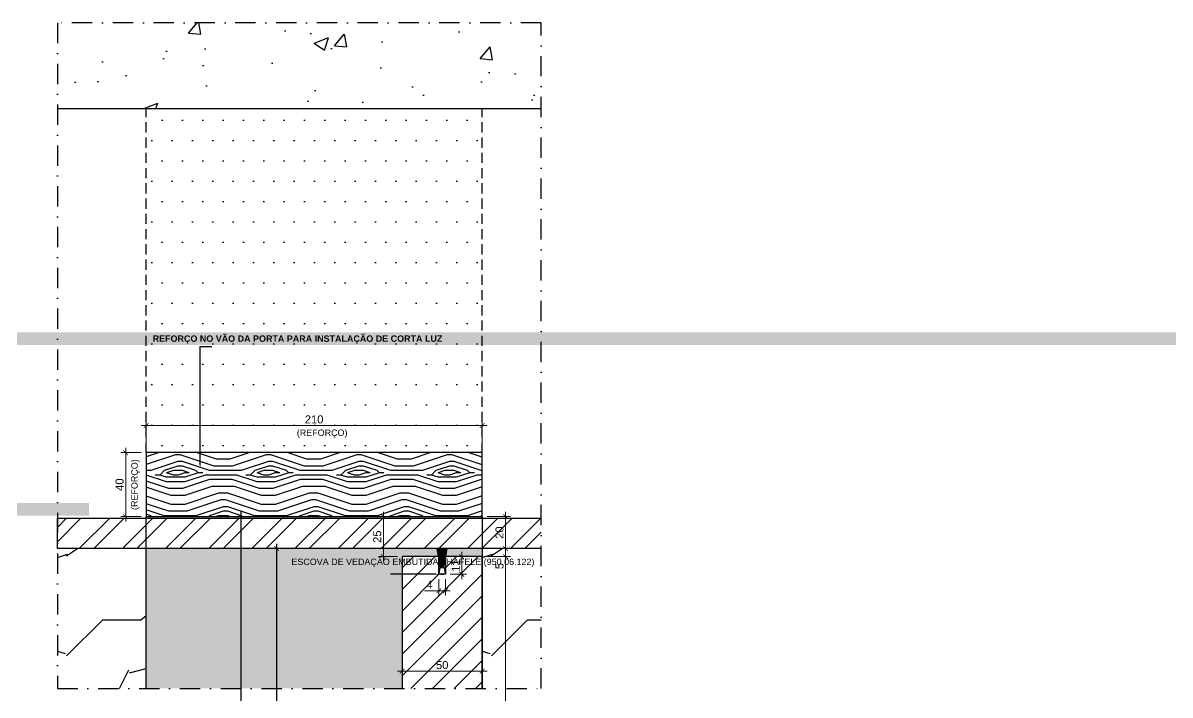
# Model space of a CAD drawing. Header units: millimetres. Extents: x -63251 to 507826, y 5339 to 217512.
# Drawn here: x 81992 to 82709, y 89502 to 89922 of the extents above; entities that cross this region are included whole.
import ezdxf
from ezdxf import colors
from ezdxf.entities.mleader import LeaderData, LeaderLine
from ezdxf.math import Vec2, Vec3

# ---------------------------------------------------------------- set-up
doc = ezdxf.new("R2010")
doc.units = ezdxf.units.MM
doc.header["$PDMODE"] = 3
doc.linetypes.add('TRAÇO 1-1', pattern=[9.525, 6.35, -3.175])
doc.linetypes.add('TRAÇO E PONTO 1-1', pattern=[25.4, 12.7, -6.35, 0, -6.35])
for name, color, linetype in [('_COMENTÁRIOS ARQ', 30, 'Continuous'), ('COTAS', 9, 'Continuous'), ('FERRAGEM', 3, 'Continuous'), ('GESSO', 1, 'Continuous'), ('HACHURA', 21, 'Continuous'), ('MARCENARIA', 4, 'Continuous'), ('PAREDE', 94, 'Continuous'), ('PROJEÇÃO', 8, 'Continuous'), ('TEXTO TRAÇO PONTO', 105, 'TRAÇO E PONTO 1-1')]:
    doc.layers.add(name, color=color, linetype=linetype)
doc.layers.add('ARQ-COTA', color=12, linetype='Continuous', lineweight=9)
doc.styles.add('1-1', font='arial.ttf', dxfattribs={"height": 0.2})
doc.styles.add('MEDIDA OFICIAL', font='ariblk.ttf')
doc.styles.add('PADRÃO', font='arial.ttf')
doc.styles.add('PADRÃO NEGRITO', font='arialbd.ttf')
doc.dimstyles.new('1-2', dxfattribs={"dimscale": 2, "dimtxt": 2.5, "dimasz": 1.5, "dimexe": 1.5, "dimexo": 1.5, "dimtad": 1, "dimtxsty": 'PADRÃO', "dimblk": 'ARCHTICK', "dimcen": 2.5, "dimdle": 1.5, "dimclrd": 9, "dimclre": 9, "dimclrt": 6, "dimadec": 0, "dimazin": 0, "dimtfac": 1, "dimtmove": 0, "dimatfit": 3, "dimfxl": 1.25, "dimlwd": -1, "dimlwe": -1, "dimarcsym": 0})
doc.dimstyles.new('Med. Ofic.1-2', dxfattribs={"dimscale": 2, "dimtxt": 2.5, "dimasz": 1.5, "dimexe": 1.5, "dimexo": 1.5, "dimtad": 1, "dimtxsty": 'MEDIDA OFICIAL', "dimblk": 'ARCHTICK', "dimcen": 2.5, "dimdle": 1.5, "dimclrd": 9, "dimclre": 9, "dimclrt": 10, "dimadec": 0, "dimazin": 0, "dimtfac": 1, "dimtmove": 0, "dimatfit": 3, "dimfxl": 1.25, "dimlwd": -1, "dimlwe": -1, "dimarcsym": 0})

# ---------------------------------------------------------------- blocks, each defined once
blk = doc.blocks.new('_ArchTick')
at = {"color": 0, "linetype": 'ByBlock', "const_width": 0.15}
blk.add_lwpolyline([(-0.5, -0.5), (0.5, 0.5)], dxfattribs=at)
blk = doc.blocks.new('*D911')
at = {"layer": 'COTAS', "color": 9, "linetype": 'Continuous', "transparency": 16777216}
blk.add_line((82150.51, 89596.6), (82150.51, 89213.17), dxfattribs=at)
at = {"layer": 'COTAS', "color": 9, "transparency": 16777216}
for p, q in [((82153.51, 89593.6), (82153.51, 89593.6)), ((82153.51, 89216.17), (82153.51, 89216.17))]:
    blk.add_line(p, q, dxfattribs=at)
at = {"layer": 'Defpoints', "color": 0, "transparency": 16777216}
for p in [(82150.51, 89593.6), (82150.51, 89216.17), (82150.51, 89216.17)]:
    blk.add_point(p, dxfattribs=at)
at = {"layer": 'COTAS', "color": 9, "transparency": 16777216, "xscale": 3, "yscale": 3, "zscale": 3}
for p, rotation in [((82150.51, 89593.6), 90), ((82150.51, 89216.17), 270)]:
    blk.add_blockref('_ArchTick', p, dxfattribs=dict(at, rotation=rotation))
at = {"layer": 'COTAS', "color": 10, "transparency": 16777216, "insert": (82146.68, 89404.88), "char_height": 5, "attachment_point": 5, "rotation": 90, "style": 'MEDIDA OFICIAL'}
blk.add_mtext('2925', dxfattribs=at)
blk = doc.blocks.new('*D912')
at = {"layer": 'COTAS', "color": 9, "linetype": 'Continuous', "transparency": 16777216}
blk.add_line((82128.19, 89616.6), (82128.19, 89213.17), dxfattribs=at)
at = {"layer": 'COTAS', "color": 9, "transparency": 16777216}
for p, q in [((82131.19, 89613.6), (82131.19, 89613.6)), ((82131.19, 89216.17), (82131.19, 89216.17))]:
    blk.add_line(p, q, dxfattribs=at)
at = {"layer": 'Defpoints', "color": 0, "transparency": 16777216}
for p in [(82128.19, 89613.6), (82128.19, 89216.17), (82128.19, 89216.17)]:
    blk.add_point(p, dxfattribs=at)
at = {"layer": 'COTAS', "color": 9, "transparency": 16777216, "xscale": 3, "yscale": 3, "zscale": 3}
for p, rotation in [((82128.19, 89613.6), 90), ((82128.19, 89216.17), 270)]:
    blk.add_blockref('_ArchTick', p, dxfattribs=dict(at, rotation=rotation))
at = {"layer": 'COTAS', "color": 10, "transparency": 16777216, "insert": (82124.36, 89414.88), "char_height": 5, "attachment_point": 5, "rotation": 90, "style": 'MEDIDA OFICIAL'}
blk.add_mtext('2945', dxfattribs=at)
blk = doc.blocks.new('*D913')
at = {"layer": 'ARQ-COTA', "color": 9, "transparency": 16777216}
for p, q in [((82293.61, 89596.6), (82293.61, 89218.17)), ((82282.01, 89593.6), (82296.61, 89593.6)), ((82282.01, 89221.17), (82296.61, 89221.17))]:
    blk.add_line(p, q, dxfattribs=at)
at = {"layer": 'Defpoints', "color": 0, "transparency": 16777216}
for p in [(82279.01, 89593.6), (82279.01, 89221.17), (82293.61, 89221.17)]:
    blk.add_point(p, dxfattribs=at)
at = {"layer": 'ARQ-COTA', "color": 9, "transparency": 16777216, "xscale": 3, "yscale": 3, "zscale": 3}
for p, rotation in [((82293.61, 89593.6), 90), ((82293.61, 89221.17), 270)]:
    blk.add_blockref('_ArchTick', p, dxfattribs=dict(at, rotation=rotation))
at = {"layer": 'ARQ-COTA', "color": 6, "transparency": 16777216, "insert": (82289.81, 89407.38), "char_height": 5, "attachment_point": 5, "rotation": 90, "style": 'PADRÃO'}
blk.add_mtext('2915', dxfattribs=at)
blk = doc.blocks.new('*D916')
at = {"layer": 'ARQ-COTA', "color": 9, "transparency": 16777216}
for p, q in [((82066.01, 89653.6), (82053.28, 89653.6)), ((82056.28, 89610.6), (82056.28, 89656.6)), ((82066.01, 89613.6), (82053.28, 89613.6))]:
    blk.add_line(p, q, dxfattribs=at)
at = {"layer": 'Defpoints', "color": 0, "transparency": 16777216}
for p in [(82056.28, 89653.6), (82069.01, 89653.6), (82069.01, 89613.6)]:
    blk.add_point(p, dxfattribs=at)
at = {"layer": 'ARQ-COTA', "color": 9, "transparency": 16777216, "xscale": 3, "yscale": 3, "zscale": 3}
for p, rotation in [((82056.28, 89653.6), 90), ((82056.28, 89613.6), 270)]:
    blk.add_blockref('_ArchTick', p, dxfattribs=dict(at, rotation=rotation))
at = {"layer": 'ARQ-COTA', "color": 6, "transparency": 16777216, "insert": (82052.48, 89633.6), "char_height": 5, "attachment_point": 5, "rotation": 90, "style": 'PADRÃO'}
blk.add_mtext('40', dxfattribs=at)
blk = doc.blocks.new('*D917')
at = {"layer": 'ARQ-COTA', "color": 9, "transparency": 16777216}
for p, q in [((82066.01, 89670.53), (82282.01, 89670.53)), ((82069.01, 89656.6), (82069.01, 89673.53)), ((82279.01, 89656.6), (82279.01, 89673.53))]:
    blk.add_line(p, q, dxfattribs=at)
at = {"layer": 'Defpoints', "color": 0, "transparency": 16777216}
for p in [(82279.01, 89670.53), (82069.01, 89653.6), (82279.01, 89653.6)]:
    blk.add_point(p, dxfattribs=at)
at = {"layer": 'ARQ-COTA', "color": 9, "transparency": 16777216, "xscale": 3, "yscale": 3, "zscale": 3, "rotation": 180}
blk.add_blockref('_ArchTick', (82069.01, 89670.53), dxfattribs=at)
at = {"layer": 'ARQ-COTA', "color": 9, "transparency": 16777216, "xscale": 3, "yscale": 3, "zscale": 3}
blk.add_blockref('_ArchTick', (82279.01, 89670.53), dxfattribs=at)
at = {"layer": 'ARQ-COTA', "color": 6, "transparency": 16777216, "insert": (82174.01, 89674.33), "char_height": 5, "attachment_point": 5, "style": 'PADRÃO'}
blk.add_mtext('210', dxfattribs=at)
blk = doc.blocks.new('*D918')
at = {"layer": 'ARQ-COTA', "color": 9, "transparency": 16777216}
blk.add_line((82282.01, 89516.99), (82226.01, 89516.99), dxfattribs=at)
at = {"layer": 'Defpoints', "color": 0, "transparency": 16777216}
for p in [(82229.01, 89516.99), (82229.01, 89516.99), (82279.01, 89516.99)]:
    blk.add_point(p, dxfattribs=at)
at = {"layer": 'ARQ-COTA', "color": 9, "transparency": 16777216, "xscale": 3, "yscale": 3, "zscale": 3, "rotation": 180}
blk.add_blockref('_ArchTick', (82229.01, 89516.99), dxfattribs=at)
at = {"layer": 'ARQ-COTA', "color": 9, "transparency": 16777216, "xscale": 3, "yscale": 3, "zscale": 3}
blk.add_blockref('_ArchTick', (82279.01, 89516.99), dxfattribs=at)
at = {"layer": 'ARQ-COTA', "color": 6, "transparency": 16777216, "insert": (82254.01, 89520.79), "char_height": 5, "attachment_point": 5, "style": 'PADRÃO'}
blk.add_mtext('50', dxfattribs=at)
blk = doc.blocks.new('*D919')
at = {"layer": 'ARQ-COTA', "color": 9, "transparency": 16777216}
for p, q in [((82293.61, 89596.6), (82293.61, 89588.6)), ((82282.01, 89593.6), (82296.61, 89593.6)), ((82282.01, 89588.6), (82296.61, 89588.6)), ((82293.61, 89588.6), (82293.61, 89579.78))]:
    blk.add_line(p, q, dxfattribs=at)
at = {"layer": 'Defpoints', "color": 0, "transparency": 16777216}
for p in [(82279.01, 89593.6), (82279.01, 89588.6), (82293.61, 89588.6)]:
    blk.add_point(p, dxfattribs=at)
at = {"layer": 'ARQ-COTA', "color": 9, "transparency": 16777216, "xscale": 3, "yscale": 3, "zscale": 3}
for p, rotation in [((82293.61, 89593.6), 90), ((82293.61, 89588.6), 270)]:
    blk.add_blockref('_ArchTick', p, dxfattribs=dict(at, rotation=rotation))
at = {"layer": 'ARQ-COTA', "color": 6, "transparency": 16777216, "insert": (82289.82, 89582.69), "char_height": 5, "attachment_point": 5, "rotation": 90, "style": 'PADRÃO'}
blk.add_mtext('5', dxfattribs=at)
blk = doc.blocks.new('*D920')
at = {"layer": 'ARQ-COTA', "color": 9, "transparency": 16777216}
for p, q in [((82282.01, 89613.6), (82296.61, 89613.6)), ((82293.61, 89590.6), (82293.61, 89616.6)), ((82282.01, 89593.6), (82296.61, 89593.6))]:
    blk.add_line(p, q, dxfattribs=at)
at = {"layer": 'Defpoints', "color": 0, "transparency": 16777216}
for p in [(82279.01, 89613.6), (82293.61, 89613.6), (82279.01, 89593.6)]:
    blk.add_point(p, dxfattribs=at)
at = {"layer": 'ARQ-COTA', "color": 9, "transparency": 16777216, "xscale": 3, "yscale": 3, "zscale": 3}
for p, rotation in [((82293.61, 89613.6), 90), ((82293.61, 89593.6), 270)]:
    blk.add_blockref('_ArchTick', p, dxfattribs=dict(at, rotation=rotation))
at = {"layer": 'ARQ-COTA', "color": 6, "transparency": 16777216, "insert": (82289.81, 89603.6), "char_height": 5, "attachment_point": 5, "rotation": 90, "style": 'PADRÃO'}
blk.add_mtext('20', dxfattribs=at)
blk = doc.blocks.new('*D921')
at = {"layer": 'ARQ-COTA', "color": 9, "transparency": 16777216}
for p, q in [((82215.98, 89613.6), (82214.27, 89613.6)), ((82217.27, 89585.6), (82217.27, 89616.6)), ((82226.01, 89588.6), (82214.27, 89588.6))]:
    blk.add_line(p, q, dxfattribs=at)
at = {"layer": 'Defpoints', "color": 0, "transparency": 16777216}
for p in [(82217.27, 89613.6), (82218.98, 89613.6), (82229.01, 89588.6)]:
    blk.add_point(p, dxfattribs=at)
at = {"layer": 'ARQ-COTA', "color": 9, "transparency": 16777216, "xscale": 3, "yscale": 3, "zscale": 3}
for p, rotation in [((82217.27, 89613.6), 90), ((82217.27, 89588.6), 270)]:
    blk.add_blockref('_ArchTick', p, dxfattribs=dict(at, rotation=rotation))
at = {"layer": 'ARQ-COTA', "color": 6, "transparency": 16777216, "insert": (82213.46, 89601.1), "char_height": 5, "attachment_point": 5, "rotation": 90, "style": 'PADRÃO'}
blk.add_mtext('25', dxfattribs=at)
blk = doc.blocks.new('ESCOVA DE VEDAÇÃO')
at = {"layer": 'FERRAGEM'}
blk.add_lwpolyline([(-1.5, -4), (1.5, -4), (2, -0.5, 0.25), (-2, -0.5)], format="xyb", close=True, dxfattribs=at)
at = {"layer": 'FERRAGEM', "color": 8}
for points in [[(-1.04, -4), (-3.04, -16)], [(-0.79, -4), (-2.3, -16)], [(-0.55, -4), (-1.63, -16)], [(-0.35, -4), (-0.96, -16)], [(-0.21, -4), (-0.45, -16)], [(0.08, -4), (0.33, -16)], [(0.35, -4), (0.96, -16)], [(0.55, -4), (1.63, -16)], [(0.79, -4), (2.3, -16)], [(1.04, -4), (3.04, -16)]]:
    blk.add_lwpolyline(points, dxfattribs=at)
blk = doc.blocks.new('*D1131')
at = {"layer": 'ARQ-COTA', "color": 9, "transparency": 16777216}
for p, q in [((82252.01, 89574.59), (82252.01, 89564.25)), ((82256.01, 89574.59), (82256.01, 89564.25)), ((82252.01, 89567.25), (82243.06, 89567.25)), ((82259.01, 89567.25), (82252.01, 89567.25))]:
    blk.add_line(p, q, dxfattribs=at)
at = {"layer": 'Defpoints', "color": 0, "transparency": 16777216}
for p in [(82252.01, 89577.59), (82256.01, 89577.59), (82252.01, 89567.25)]:
    blk.add_point(p, dxfattribs=at)
at = {"layer": 'ARQ-COTA', "color": 9, "transparency": 16777216, "xscale": 3, "yscale": 3, "zscale": 3, "rotation": 180}
blk.add_blockref('_ArchTick', (82252.01, 89567.25), dxfattribs=at)
at = {"layer": 'ARQ-COTA', "color": 9, "transparency": 16777216, "xscale": 3, "yscale": 3, "zscale": 3}
blk.add_blockref('_ArchTick', (82256.01, 89567.25), dxfattribs=at)
at = {"layer": 'ARQ-COTA', "color": 6, "transparency": 16777216, "insert": (82246.04, 89571), "char_height": 5, "attachment_point": 5, "style": 'PADRÃO'}
blk.add_mtext('4', dxfattribs=at)
blk = doc.blocks.new('*D1132')
at = {"layer": 'ARQ-COTA', "color": 9, "transparency": 16777216}
for p, q in [((82266.23, 89591.59), (82266.23, 89574.59)), ((82261.2, 89588.59), (82269.23, 89588.59)), ((82259.01, 89577.59), (82269.23, 89577.59))]:
    blk.add_line(p, q, dxfattribs=at)
at = {"layer": 'Defpoints', "color": 0, "transparency": 16777216}
for p in [(82258.2, 89588.59), (82256.01, 89577.59), (82266.23, 89577.59)]:
    blk.add_point(p, dxfattribs=at)
at = {"layer": 'ARQ-COTA', "color": 9, "transparency": 16777216, "xscale": 3, "yscale": 3, "zscale": 3}
for p, rotation in [((82266.23, 89588.59), 90), ((82266.23, 89577.59), 270)]:
    blk.add_blockref('_ArchTick', p, dxfattribs=dict(at, rotation=rotation))
at = {"layer": 'ARQ-COTA', "color": 6, "transparency": 16777216, "insert": (82262.47, 89583.09), "char_height": 5, "attachment_point": 5, "rotation": 90, "style": 'PADRÃO'}
blk.add_mtext('11', dxfattribs=at)

msp = doc.modelspace()

# ---------------------------------------------------------------- hatches: boundary and pattern name
at = {"layer": 'HACHURA'}
h = msp.add_hatch(dxfattribs=at)
h.set_pattern_fill('AR-CONC', color=21, scale=0.5)
h.set_pattern_definition([(50, (21881.785, -14122.91), (91.092334, -7.969543), [9.525, -104.775]), (355, (21881.785, -14122.91), (-17.62171, 95.52842), [7.62, -83.82029]), (100.451445, (21889.38, -14123.58), (73.470624, 87.558876), [8.095004, -89.04512]), (46.1842, (21881.78, -14097.51), (135.53952, -21.02116), [14.2875, -157.1625]), (96.63556, (21893.08, -14099.26), (118.70207, 123.71306), [12.14251, -133.5678]), (351.18415, (21881.78, -14097.51), (118.70207, 123.71306), [11.42998, -125.72987]), (21, (21894.485, -14103.86), (75.807196, -51.1326), [9.525, -104.775]), (326, (21894.485, -14103.86), (30.901014, 92.09398), [7.62, -83.82]), (71.451445, (21900.8, -14108.12), (106.70821, 40.961384), [8.095004, -89.04497]), (37.5, (21881.785, -14122.913), (1.544302, 42.277519), [0, -82.804, 0, -85.09, 0, -84.1375]), (7.5, (21881.785, -14122.913), (33.409831, 50.090287), [0, -48.514, 0, -80.899, 0, -32.0675]), (327.5, (21853.464, -14122.913), (67.795298, -2.864372), [0, -31.75, 0, -99.06, 0, -131.445]), (317.5, (21840.764, -14122.91), (74.06459, 12.713246), [0, -41.275, 0, -65.786, 0, -93.345])])
h.paths.add_polyline_path([(82013.665, 89922.068), (82013.665, 89868.597), (82315.892, 89868.597), (82315.892, 89922.068)])
at = {"layer": 'HACHURA', "true_color": 0x636466}
h = msp.add_hatch(dxfattribs=at)
h.set_pattern_fill('PATRON00077', color=251, scale=40, angle=135, pattern_type=2)
h.set_pattern_definition([(135, (21969.23, -19592.895), (-56.568542, 4e-15), [2, -38]), (225, (21948.018, -19591.48), (-7e-15, -56.568542), [4, -36]), (180, (21956.503, -19594.31), (-28.284271, -28.284271), [2.828, -8.484, 2.828, -5.656, 19.8, -16.9725425]), (180, (21972.06, -19592.895), (-28.284271, -28.284271), [2.8284, -5.6568, 2.8284, -45.2549425]), (180, (21959.332, -19585.824), (-28.284271, -28.284271), [2.8284, -53.740142]), (180, (21957.917, -19581.58), (-28.284271, -28.284271), [2.8284, -53.740142]), (180, (21959.332, -19588.652), (-28.284271, -28.284271), [2.8284, -53.740142]), (180, (21959.332, -19591.48), (-28.284271, -28.284271), [5.6568, -50.911742]), (180, (21931.047, -19605.623), (-28.284271, -28.284271), [5.6568, -50.911742]), (180, (21960.746, -19595.723), (-28.284271, -28.284271), [11.3136, -45.254942]), (180, (21960.746, -19598.552), (-28.284271, -28.284271), [11.3136, -45.254942]), (180, (21933.876, -19588.652), (-28.284271, -28.284271), [11.3136, -45.254942]), (180, (21959.332, -19602.794), (-28.284271, -28.284271), [8.48528, -48.083262]), (180, (21960.746, -19612.694), (-28.284271, -28.284271), [8.48528, -48.083262]), (180, (21960.746, -19607.037), (-28.284271, -28.284271), [8.48528, -48.083262]), (180, (21933.876, -19597.138), (-28.284271, -28.284271), [14.142136, -42.426406]), (180, (21935.29, -19601.38), (-28.284271, -28.284271), [14.142136, -42.426406]), (180, (21939.533, -19591.48), (-28.284271, -28.284271), [19.79899, -36.769553]), (161.565051, (21963.574, -19592.895), (-28.2842713, 28.2842712), [4.472136, -84.970583]), (161.565051, (21949.432, -19595.723), (-28.2842713, 28.2842712), [4.472136, -84.970583]), (161.565051, (21953.675, -19594.31), (-28.2842713, 28.2842712), [4.472136, -84.970583]), (161.565051, (21967.817, -19591.48), (-28.2842713, 28.2842712), [8.944272, -80.498447]), (161.565051, (21949.432, -19598.552), (-28.2842713, 28.2842712), [13.416408, -76.026311]), (161.565051, (21950.846, -19602.794), (-28.2842713, 28.2842712), [17.888544, -71.554175]), (161.565051, (21952.26, -19607.037), (-28.2842713, 28.2842712), [17.888544, -71.554175]), (161.565051, (21948.018, -19619.765), (-28.2842713, 28.2842712), [17.888544, -71.554175]), (161.565051, (21950.846, -19616.937), (-28.2842713, 28.2842712), [22.36068, -67.082039]), (161.565051, (21952.26, -19612.694), (-28.2842713, 28.2842712), [22.36068, -67.082039]), (198.434949, (21953.675, -19591.48), (-28.2842712, -28.2842712), [4.472136, -84.970583]), (198.434949, (21960.746, -19592.895), (-28.2842712, -28.2842712), [4.472136, -84.970583]), (198.434949, (21969.231, -19592.895), (-28.2842712, -28.2842712), [8.944272, -80.498447]), (198.434949, (21956.503, -19588.652), (-28.2842712, -28.2842712), [8.944272, -80.498447]), (198.434949, (21973.474, -19594.31), (-28.2842712, -28.2842712), [13.416408, -76.026311]), (198.434949, (21976.302, -19597.138), (-28.2842712, -28.2842712), [17.888544, -71.554175]), (198.434949, (21949.432, -19573.096), (-28.2842712, -28.2842712), [17.888544, -71.554175]), (198.434949, (21956.503, -19585.824), (-28.2842712, -28.2842712), [17.888544, -71.554175]), (198.434949, (21953.675, -19577.339), (-28.2842712, -28.2842712), [22.36068, -67.082039]), (198.434949, (21955.089, -19581.581), (-28.2842712, -28.2842712), [22.36068, -67.082039])])
h.paths.add_polyline_path([(82069.014, 89653.597), (82069.014, 89613.597), (82279.014, 89613.597), (82279.014, 89653.597)])
at = {"layer": 'HACHURA', "true_color": 0xba9673}
h = msp.add_hatch(color=33, dxfattribs=at)
h.dxf.hatch_style = 1
h.paths.add_polyline_path([(82279.014, 89613.597), (82069.014, 89613.597), (82069.014, 89612.597), (82279.014, 89612.597)])
h.paths.add_polyline_path([(82069.014, 89506.21), (82229.014, 89506.21), (82229.014, 89588.597), (82279.014, 89588.597), (82279.014, 89593.597), (82069.014, 89593.597)])
at = {"layer": 'HACHURA', "ltscale": 0.3}
h = msp.add_hatch(dxfattribs=at)
h.set_pattern_fill('LEGNO5', color=21, scale=125, angle=90, pattern_type=2)
h.set_pattern_definition([(63.4349, (13190.256, -14122.91), (-125.000164, -124.999895), [16.7705, -262.738]), (14.5742, (13197.756, -14107.9125), (-3375.00027608, -874.99911146), [64.578, -6393.21775]), (342.4744, (13135.256, -14091.6625), (1999.9996141, -625.00103354), [24.90612, -2465.70125]), (45, (13159.01, -14099.16), (4e-14, 125.00004), [31.81975, -144.95687]), (0, (13181.5, -14076.66), (125, 125), [23.75, -101.25]), (39.0939, (13205.256, -14076.6625), (1374.99923876, 1125.00100392), [51.53887, -2525.40225]), (0, (13245.26, -14044.16), (125, 125), [15, -110]), (17.5256, (13135.256, -14044.1625), (-1999.9996141, -625.00103354), [24.90612, -2465.70125]), (33.6901, (13159.006, -14036.663), (-249.999945, -125.000167), [27.04162, -423.65225]), (69.7751, (13181.506, -14021.6625), (500.00104195, 1374.99965804), [25.31062, -2505.7465])])
h.paths.add_polyline_path([(82315.892, 89506.21), (82315.892, 89593.597), (82279.014, 89593.597), (82279.014, 89506.21)])
at = {"layer": 'PROJEÇÃO', "linetype": 'TRAÇO 1-1'}
h = msp.add_hatch(dxfattribs=at)
h.set_pattern_fill('DOTS', color=8, scale=8)
h.set_pattern_definition([(0, (21976.302, -19574.638), (6.35, 12.7), [0, -12.7])])
h.paths.add_polyline_path([(82279.014, 89868.597), (82069.014, 89868.597), (82069.014, 89653.597), (82279.014, 89653.597)])
h = msp.add_hatch(dxfattribs=at)
h.set_pattern_fill('ANSI31', color=8, scale=3)
h.set_pattern_definition([(45, (21976.302, -19582.138), (-6.7351921, 6.7351921), [])])
h.paths.add_polyline_path([(82279.014, 89506.21), (82279.014, 89588.597), (82256.015, 89588.597), (82256.015, 89577.593), (82252.015, 89577.593), (82252.015, 89588.597), (82229.014, 89588.597), (82229.014, 89506.21)])

# ---------------------------------------------------------------- linework, layer by layer
at = {"layer": 'FERRAGEM'}
msp.add_lwpolyline([(82069.014, 89613.597), (82279.014, 89613.597), (82279.014, 89653.597), (82069.014, 89653.597)], close=True, dxfattribs=at)
at = {"layer": 'MARCENARIA'}
for points in [[(82069.014, 89506.21), (82069.014, 89613.597), (82279.014, 89613.597), (82279.014, 89506.21)], [(82279.014, 89506.21), (82279.014, 89588.597), (82256.015, 89588.597), (82256.015, 89577.593), (82252.015, 89577.593), (82252.015, 89588.597), (82229.014, 89588.597), (82229.014, 89506.21)]]:
    msp.add_lwpolyline(points, dxfattribs=at)
at = {"layer": 'PAREDE'}
msp.add_lwpolyline([(82013.665, 89868.597), (82315.892, 89868.597)], dxfattribs=at)
at = {"layer": 'PROJEÇÃO', "color": 8, "linetype": 'TRAÇO 1-1'}
for p, q in [((82069.014, 89653.597), (82069.014, 89868.597)), ((82279.014, 89653.597), (82279.014, 89868.597))]:
    msp.add_line(p, q, dxfattribs=at)

# ---------------------------------------------------------------- block references
at = {"layer": '_COMENTÁRIOS ARQ', "rotation": 180}
msp.add_blockref('ESCOVA DE VEDAÇÃO', (82254.015, 89577.593), dxfattribs=at)

# ---------------------------------------------------------------- dimensions: what is measured, and where the dimension line sits
at = {"layer": 'ARQ-COTA'}
for base, p1, p2, angle, picture, middle in [((82217.267, 89613.597), (82229.014, 89588.597), (82218.983, 89613.597), 90, '*D921', (82213.464, 89601.097)), ((82293.615, 89613.597), (82279.014, 89593.597), (82279.014, 89613.597), 90, '*D920', (82289.812, 89603.597)), ((82293.615, 89588.597), (82279.014, 89593.597), (82279.014, 89588.597), 90, '*D919', (82289.822, 89582.689)), ((82266.227, 89577.592), (82258.196, 89588.593), (82256.014, 89577.592), 270, '*D1132', (82262.467, 89583.093))]:
    dim = msp.add_linear_dim(base=base, p1=p1, p2=p2, angle=angle, dimstyle='1-2', dxfattribs=at)
    dim.commit()
    dim.dimension.update_dxf_attribs({"geometry": picture, "text_midpoint": middle})
dim = msp.add_linear_dim(base=(82293.615, 89221.17), p1=(82279.014, 89593.597), p2=(82279.014, 89221.17), angle=90, text='2915', dimstyle='1-2', dxfattribs=at)
dim.commit()
dim.dimension.update_dxf_attribs({"geometry": '*D913', "text_midpoint": (82289.812, 89407.383)})
for base, p1, p2, picture, middle in [((82252.014, 89567.249), (82256.014, 89577.592), (82252.014, 89577.593), '*D1131', (82246.035, 89570.999)), ((82229.014, 89516.99), (82279.014, 89516.99), (82229.014, 89516.99), '*D918', (82254.014, 89520.793))]:
    dim = msp.add_linear_dim(base=base, p1=p1, p2=p2, dimstyle='1-2', dxfattribs=at)
    dim.commit()
    dim.dimension.update_dxf_attribs({"geometry": picture, "text_midpoint": middle})
at = {"layer": 'COTAS'}
for base, p1, p2, text, picture, middle in [((82128.195, 89216.17), (82128.195, 89613.597), (82128.195, 89216.17), '2945', '*D912', (82124.36, 89414.883)), ((82150.515, 89216.17), (82150.515, 89593.597), (82150.515, 89216.17), '2925', '*D911', (82146.679, 89404.883))]:
    dim = msp.add_linear_dim(base=base, p1=p1, p2=p2, angle=90, text=text, dimstyle='Med. Ofic.1-2', dxfattribs=at)
    dim.commit()
    dim.dimension.update_dxf_attribs({"geometry": picture, "text_midpoint": middle})

# ---------------------------------------------------------------- leaders
at = {"layer": 'COTAS', "ltscale": 0.4}
ml = msp.add_multileader_mtext('Standard', dxfattribs=at)
ml.set_content('BIT 5x5mm', color=105, style='1-1')
ml.set_leader_properties(color=256, linetype='ByLayer', lineweight=-1)
ml.build(insert=Vec2(0, 0))
ml.multileader.update_dxf_attribs({"text_left_attachment_type": 2, "text_right_attachment_type": 2, "dogleg_length": 0.36, "arrow_head_size": 2, "scale": 20})
ctx = ml.context
ctx.base_point, ctx.scale, ctx.arrow_head_size, ctx.landing_gap_size, ctx.plane_origin = Vec3(81465.941, 89769.793), 20, 2, 4, Vec3(81570.712, 89771.582)
ctx.left_attachment, ctx.right_attachment = 2, 2
notes = []
notes.append((ctx, [(0, (1, 1, 0), (81511.795, 89769.793), (-1, 0), 10.059, [(0, [(81511.78, 89751.75)], 0, [])])]))
ctx.mtext.insert, ctx.mtext.width, ctx.mtext.flow_direction = Vec3(81469.941, 89771.827), 80.51012, 5
ml = msp.add_multileader_mtext('Standard', dxfattribs=at)
ml.set_content('BIT 5x5mm', color=105, style='1-1')
ml.set_leader_properties(color=256, linetype='ByLayer', lineweight=-1)
ml.build(insert=Vec2(0, 0))
ml.multileader.update_dxf_attribs({"text_left_attachment_type": 2, "text_right_attachment_type": 2, "dogleg_length": 0.36, "arrow_head_size": 2, "scale": 20})
ctx = ml.context
ctx.base_point, ctx.scale, ctx.arrow_head_size, ctx.landing_gap_size, ctx.plane_origin = Vec3(81044.528, 89762.732), 20, 2, 4, Vec3(80975.553, 89729.521)
ctx.left_attachment, ctx.right_attachment = 2, 2
notes.append((ctx, [(0, (1, 1, 0), (81034.47, 89762.732), (1, 0), 10.059, [(0, [(81034.477, 89751.751)], 0, [])])]))
ctx.mtext.insert, ctx.mtext.width, ctx.mtext.flow_direction = Vec3(81048.528, 89764.766), 80.51012, 5
ml = msp.add_multileader_mtext('Standard', dxfattribs=at)
ml.set_content('PUXADOR CAVA', color=105, style='1-1')
ml.set_leader_properties(color=256, linetype='ByLayer', lineweight=-1)
ml.build(insert=Vec2(0, 0))
ml.multileader.update_dxf_attribs({"text_left_attachment_type": 2, "text_right_attachment_type": 2, "dogleg_length": 0.36, "arrow_head_size": 2, "scale": 20})
ctx = ml.context
ctx.base_point, ctx.scale, ctx.arrow_head_size, ctx.landing_gap_size, ctx.plane_origin = Vec3(81082.553, 89651.67), 20, 2, 4, Vec3(81200.651, 89597.132)
ctx.left_attachment, ctx.right_attachment = 2, 2
notes.append((ctx, [(0, (1, 1, 0), (81141.734, 89651.67), (-1, 0), 7.2, [(0, [(81141.719, 89596.737)], 0, [])])]))
ctx.mtext.insert, ctx.mtext.width, ctx.mtext.flow_direction = Vec3(81086.553, 89653.74), 80.51012, 5
ml = msp.add_multileader_mtext('Standard', dxfattribs=at)
ml.set_content('PIVÔ LATERAL CIR-16 ECLISSE', color=105, style='1-1')
ml.set_leader_properties(color=256, linetype='ByLayer', lineweight=-1)
ml.build(insert=Vec2(0, 0))
ml.multileader.update_dxf_attribs({"text_left_attachment_type": 2, "text_right_attachment_type": 2, "dogleg_length": 0.36, "arrow_head_size": 2, "scale": 20})
ctx = ml.context
ctx.base_point, ctx.scale, ctx.arrow_head_size, ctx.landing_gap_size, ctx.plane_origin = Vec3(81344.938, 89645.065), 20, 2, 4, Vec3(81477.371, 89584.731)
ctx.left_attachment, ctx.right_attachment = 2, 2
notes.append((ctx, [(0, (1, 1, 0), (81418.454, 89645.065), (-1, 0), 7.2, [(0, [(81418.439, 89584.336)], 0, [])])]))
ctx.mtext.insert, ctx.mtext.width, ctx.mtext.flow_direction = Vec3(81348.938, 89650.972), 80.51012, 5
ml = msp.add_multileader_mtext('Standard', dxfattribs=at)
ml.set_content('ESCOVA DE VEDAÇÃO EMBUTIDA - HAFELE (950.06.122)', color=105, style='1-1')
ml.set_leader_properties(color=256, linetype='ByLayer', lineweight=-1)
ml.build(insert=Vec2(0, 0))
ml.multileader.update_dxf_attribs({"text_left_attachment_type": 2, "text_right_attachment_type": 2, "dogleg_length": 0.36, "arrow_head_size": 2, "scale": 20})
ctx = ml.context
ctx.base_point, ctx.scale, ctx.arrow_head_size, ctx.landing_gap_size, ctx.plane_origin = Vec3(82155.801, 89577.593), 20, 2, 4, Vec3(82317.931, 89559.252)
ctx.left_attachment, ctx.right_attachment = 2, 2
notes.append((ctx, [(0, (1, 1, 0), (82229.014, 89577.593), (-1, 0), 7.2, [(0, [(82252.015, 89577.593)], 0, [])])]))
ctx.mtext.insert, ctx.mtext.width, ctx.mtext.flow_direction = Vec3(82159.801, 89587.355), 59.99595, 5
ml = msp.add_multileader_mtext('Standard', dxfattribs=at)
ml.set_content('ACABAMENTO EM {\\fArial|b1|i0|c0|p34;LÂMINAS NATURAIS DE CARVALHO EUROPEU}', color=105, style='1-1')
ml.set_leader_properties(color=256, linetype='ByLayer', lineweight=-1)
ml.build(insert=Vec2(0, 0))
ml.multileader.update_dxf_attribs({"text_left_attachment_type": 2, "text_right_attachment_type": 2, "dogleg_length": 0.36, "arrow_head_size": 2, "scale": 20})
ctx = ml.context
ctx.base_point, ctx.scale, ctx.arrow_head_size, ctx.landing_gap_size, ctx.plane_origin = Vec3(80964.364, 89516.617), 20, 2, 4, Vec3(81020.363, 89546.356)
ctx.left_attachment, ctx.right_attachment = 2, 2
notes.append((ctx, [(1, (1, 1, 0), (81079.294, 89516.617), (-1, 0), 7.2, [(0, [(81079.294, 89546.751)], 0, [])])]))
ctx.mtext.insert, ctx.mtext.width, ctx.mtext.flow_direction = Vec3(80968.364, 89522.537), 104.28206, 5
ml = msp.add_multileader_mtext('Standard', dxfattribs=at)
ml.set_content('Bit 5 x 5 mm ', color=105, style='1-1')
ml.set_leader_properties(color=256, linetype='ByLayer', lineweight=-1)
ml.build(insert=Vec2(0, 0))
ml.multileader.update_dxf_attribs({"text_left_attachment_type": 2, "text_right_attachment_type": 2, "dogleg_length": 0.36, "arrow_head_size": 2, "scale": 20})
ctx = ml.context
ctx.base_point, ctx.scale, ctx.arrow_head_size, ctx.landing_gap_size, ctx.plane_origin = Vec3(81518.805, 89519.729), 20, 2, 4, Vec3(81452.689, 89548.479)
ctx.left_attachment, ctx.right_attachment = 2, 2
notes.append((ctx, [(0, (1, 1, 0), (81511.605, 89519.729), (1, 0), 7.2, [(0, [(81511.62, 89548.874)], 0, [])])]))
ctx.mtext.insert, ctx.mtext.width, ctx.mtext.flow_direction = Vec3(81522.805, 89521.763), 80.51012, 5
for ctx, leaders in notes:
    for number, flags, end, landing, length, lines in leaders:
        leader = LeaderData()
        leader.index, (leader.has_last_leader_line, leader.has_dogleg_vector, leader.attachment_direction) = number, flags
        leader.last_leader_point, leader.dogleg_vector, leader.dogleg_length = Vec3(end), Vec3(landing), length
        for number, points, colour, breaks in lines:
            line = LeaderLine()
            line.index, line.vertices, line.color, line.breaks = number, Vec3.list(points), colors.encode_raw_color(colour), breaks
            leader.lines.append(line)
        ctx.leaders.append(leader)

# ---------------------------------------------------------------- next in the draw order: leaders
ml = msp.add_multileader_mtext('Standard', dxfattribs=at)
ml.set_content('{\\fArial|b1|i0|c0|p34;GAXETA COM COR CARVALHO EUROPEU}', color=105, style='1-1')
ml.set_leader_properties(color=256, linetype='ByLayer', lineweight=-1)
ml.build(insert=Vec2(0, 0))
ml.multileader.update_dxf_attribs({"text_left_attachment_type": 2, "text_right_attachment_type": 2, "dogleg_length": 0.36, "arrow_head_size": 2, "scale": 20})
ctx = ml.context
ctx.base_point, ctx.scale, ctx.arrow_head_size, ctx.landing_gap_size, ctx.plane_origin = Vec3(81507.577, 89611.375), 20, 2, 4, Vec3(81434.26, 89614.316)
ctx.left_attachment, ctx.right_attachment, ctx.text_align_type = 2, 2, 1
notes = []
notes.append((ctx, [(0, (1, 1, 0), (81500.377, 89611.375), (1, 0), 7.2, [(0, [(81489.28, 89560.751)], 0, [])])]))
ctx.mtext.insert, ctx.mtext.width, ctx.mtext.alignment, ctx.mtext.flow_direction = Vec3(81534.15, 89620.178), 49.71295, 2, 5
ctx.mtext.has_bg_fill, ctx.mtext.bg_color, ctx.mtext.bg_scale_factor, ctx.mtext.bg_transparency, ctx.mtext.use_window_bg_color = 1, -1023563609, 1.5, 0, 0
for ctx, leaders in notes:
    for number, flags, end, landing, length, lines in leaders:
        leader = LeaderData()
        leader.index, (leader.has_last_leader_line, leader.has_dogleg_vector, leader.attachment_direction) = number, flags
        leader.last_leader_point, leader.dogleg_vector, leader.dogleg_length = Vec3(end), Vec3(landing), length
        for number, points, colour, breaks in lines:
            line = LeaderLine()
            line.index, line.vertices, line.color, line.breaks = number, Vec3.list(points), colors.encode_raw_color(colour), breaks
            leader.lines.append(line)
        ctx.leaders.append(leader)

# ---------------------------------------------------------------- next in the draw order: hatches: boundary and pattern name
at = {"layer": 'HACHURA'}
h = msp.add_hatch(dxfattribs=at)
h.set_pattern_fill('ANSI32', color=8, scale=2)
h.set_pattern_definition([(45, (38210.052, 64365.468), (-13.470384, 13.470384), []), (45, (38219.032, 64365.468), (-13.470384, 13.470384), [])])
h.paths.add_polyline_path([(82315.892, 89593.597), (82315.892, 89612.597), (82013.665, 89612.597), (82013.665, 89593.597)])
at = {"layer": 'HACHURA', "ltscale": 0.3}
h = msp.add_hatch(dxfattribs=at)
h.set_pattern_fill('LEGNO5', color=21, scale=125, angle=90, pattern_type=2)
h.set_pattern_definition([(63.4349, (12924.906, -14122.91), (-125.000164, -124.999895), [16.7705, -262.738]), (14.5742, (12932.4062, -14107.9125), (-3375.00027608, -874.99911146), [64.578, -6393.21775]), (342.4744, (12869.906, -14091.6625), (1999.9996141, -625.00103354), [24.90612, -2465.70125]), (45, (12893.66, -14099.16), (4e-14, 125.00004), [31.81975, -144.95687]), (0, (12916.16, -14076.66), (125, 125), [23.75, -101.25]), (39.0939, (12939.906, -14076.6625), (1374.99923876, 1125.00100392), [51.53887, -2525.40225]), (0, (12979.9, -14044.16), (125, 125), [15, -110]), (17.5256, (12869.906, -14044.1625), (-1999.9996141, -625.00103354), [24.90612, -2465.70125]), (33.6901, (12893.656, -14036.663), (-249.999945, -125.000167), [27.04162, -423.65225]), (69.7751, (12916.156, -14021.6625), (500.00104195, 1374.99965804), [25.31062, -2505.7465])])
h.paths.add_polyline_path([(82069.014, 89593.597), (82013.665, 89593.597), (82013.665, 89506.21), (82069.014, 89506.21)])

# ---------------------------------------------------------------- next in the draw order: linework, layer by layer
at = {"layer": 'GESSO', "color": 1}
msp.add_lwpolyline([(82315.892, 89593.597), (82013.665, 89593.597), (82013.665, 89612.597), (82315.892, 89612.597)], dxfattribs=at)
at = {"layer": 'TEXTO TRAÇO PONTO'}
msp.add_lwpolyline([(82315.892, 89506.21), (82315.892, 89922.068), (82013.665, 89922.068), (82013.665, 89506.21)], close=True, dxfattribs=at)

# ---------------------------------------------------------------- next in the draw order: leaders
at = {"layer": 'COTAS', "ltscale": 0.4}
ml = msp.add_multileader_mtext('Standard', dxfattribs=at)
ml.set_content('{\\fArial|b1|i0|c0|p34;REFORÇO NO VÃO DA PORTA PARA INSTALAÇÃO DE CORTA LUZ}', color=105, style='1-1')
ml.set_leader_properties(color=256, linetype='ByLayer', lineweight=-1)
ml.build(insert=Vec2(0, 0))
ml.multileader.update_dxf_attribs({"text_left_attachment_type": 2, "text_right_attachment_type": 2, "dogleg_length": 0.36, "arrow_head_size": 2, "scale": 20})
ctx = ml.context
ctx.base_point, ctx.scale, ctx.arrow_head_size, ctx.landing_gap_size, ctx.plane_origin = Vec3(82110.009, 89719.999), 20, 2, 4, Vec3(82206.946, 89717.765)
ctx.left_attachment, ctx.right_attachment, ctx.text_align_type = 2, 2, 1
notes = []
notes.append((ctx, [(1, (1, 1, 0), (82102.809, 89719.999), (1, 0), 7.2, [(1, [(82102.809, 89644.201)], 0, [])])]))
ctx.mtext.insert, ctx.mtext.width, ctx.mtext.alignment, ctx.mtext.flow_direction = Vec3(82163.622, 89726.821), 101.4372, 2, 5
ctx.mtext.has_bg_fill, ctx.mtext.bg_color, ctx.mtext.bg_scale_factor, ctx.mtext.bg_transparency, ctx.mtext.use_window_bg_color = 1, -1023563609, 1.5, 0, 0
for ctx, leaders in notes:
    for number, flags, end, landing, length, lines in leaders:
        leader = LeaderData()
        leader.index, (leader.has_last_leader_line, leader.has_dogleg_vector, leader.attachment_direction) = number, flags
        leader.last_leader_point, leader.dogleg_vector, leader.dogleg_length = Vec3(end), Vec3(landing), length
        for number, points, colour, breaks in lines:
            line = LeaderLine()
            line.index, line.vertices, line.color, line.breaks = number, Vec3.list(points), colors.encode_raw_color(colour), breaks
            leader.lines.append(line)
        ctx.leaders.append(leader)

# ---------------------------------------------------------------- next in the draw order: texts
at = {"layer": 'COTAS', "color": 10, "insert": (82179.014, 89668.025), "char_height": 4, "width": 99.12947, "attachment_point": 2, "style": 'PADRÃO NEGRITO'}
msp.add_mtext('{\\fArial|b0|i0|c0|p34;\\C6;(REFORÇO)}', dxfattribs=at)
at = {"layer": 'COTAS', "color": 10, "insert": (82059.783, 89633.597), "char_height": 4, "width": 99.12947, "attachment_point": 2, "rotation": 90, "style": 'PADRÃO NEGRITO'}
msp.add_mtext('{\\fArial|b0|i0|c0|p34;\\C6;(REFORÇO)}', dxfattribs=at)

# ---------------------------------------------------------------- next in the draw order: dimensions: what is measured, and where the dimension line sits
at = {"layer": 'ARQ-COTA'}
dim = msp.add_linear_dim(base=(82279.014, 89670.525), p1=(82069.014, 89653.597), p2=(82279.014, 89653.597), dimstyle='1-2', dxfattribs=at)
dim.commit()
dim.dimension.update_dxf_attribs({"geometry": '*D917', "text_midpoint": (82174.014, 89674.328)})
dim = msp.add_linear_dim(base=(82056.282, 89653.597), p1=(82069.014, 89613.597), p2=(82069.014, 89653.597), angle=90, dimstyle='1-2', dxfattribs=at)
dim.commit()
dim.dimension.update_dxf_attribs({"geometry": '*D916', "text_midpoint": (82052.479, 89633.597)})

doc.saveas('drawing.dxf')
